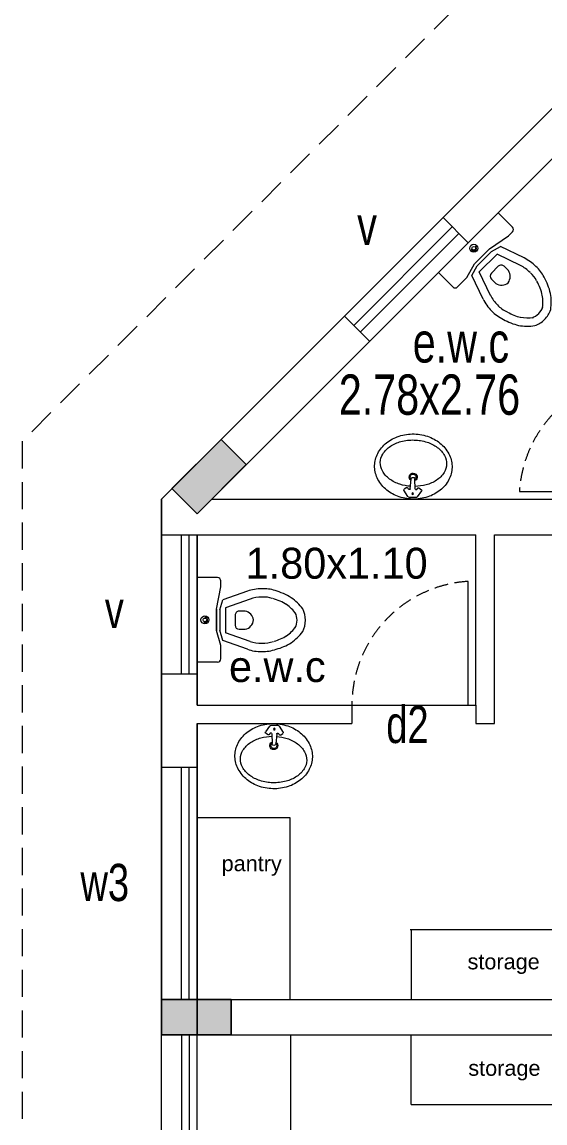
# Model space of a CAD drawing. Header units: metres. Extents: x 191982 to 427160, y -8904 to 80370.
# Drawn here: x 316810 to 320186, y 51013 to 58122 of the extents above; entities that cross this region are included whole.
import ezdxf

# ---------------------------------------------------------------- set-up
doc = ezdxf.new("R2010")
doc.units = ezdxf.units.M
doc.header["$LTSCALE"] = 700
doc.header["$MEASUREMENT"] = 0
doc.linetypes.add('DASHED2', pattern=[0.375, 0.25, -0.125])
doc.linetypes.add('HIDDEN2', pattern=[0.1875, 0.125, -0.0625])
for name, color, linetype, lineweight in [('COLUMN', 7, 'Continuous', 9), ('FURNITURE', 7, 'Continuous', 9), ('NEW PLANS', 7, 'Continuous', 9), ('PLAN', 7, 'Continuous', 9), ('TEXT', 7, 'Continuous', 9)]:
    doc.layers.add(name, color=color, linetype=linetype, lineweight=lineweight)
doc.styles.add('RVR', font='MOD20.TTF')
doc.styles.get("Standard").update_dxf_attribs({"font": 'swisscl.ttf'})

# ---------------------------------------------------------------- blocks, each defined once
blk = doc.blocks.new('EWC')
at = {"layer": 'COLUMN'}
blk.add_line((-0.2727, 0), (0.2727, 0), dxfattribs=at)
at = {"layer": 'PLAN'}
for p, q in [((-0.2727, -0.1316), (-0.2727, 0)), ((0.2727, -0.1316), (0.2727, 0)), ((-0.1643, -0.1532), (-0.0685, -0.1258)), ((-0.0685, -0.1258), (0.0685, -0.1258)), ((0.0685, -0.1258), (-0.0685, -0.1258)), ((0.0685, -0.1258), (0.2143, -0.1532)), ((-0.2512, -0.1532), (-0.1643, -0.1532)), ((-0.1895, -0.3249), (-0.1341, -0.167)), ((-0.1386, -0.3427), (-0.0831, -0.1844)), ((-0.1341, -0.167), (-0.0654, -0.1474)), ((0.0788, -0.1844), (-0.0831, -0.1844)), ((0.0654, -0.1474), (-0.0654, -0.1474)), ((0.0654, -0.1474), (0.1293, -0.1656)), ((0.1343, -0.3427), (0.0788, -0.1844)), ((0.1852, -0.3249), (0.1293, -0.1656)), ((0.2143, -0.1532), (0.2512, -0.1532)), ((-0.0603, -0.2716), (-0.0603, -0.3111)), ((0.0297, -0.2453), (-0.034, -0.2453)), ((0.056, -0.3111), (0.056, -0.2716))]:
    blk.add_line(p, q, dxfattribs=at)
for radius in [0.026, 0.0118]:
    blk.add_circle((0, -0.0508), radius, dxfattribs=at)
for centre, radius, start, end in [((-0.0141, -0.0486), 0.0036, 90.20714, 251.79286), ((-0.0127, -0.0573), 0.0036, 126.20714, 287.79286), ((0, -0.0508), 0.0153, 184.45592, 193.54408), ((0, -0.0508), 0.0153, 220.45592, 229.54408), ((-0.0065, -0.0635), 0.0036, 162.20714, 323.79286), ((0, -0.0508), 0.0153, 256.45592, 265.54408), ((0.0022, -0.0649), 0.0036, 198.20714, 359.79286), ((0, -0.0508), 0.0153, 292.45592, 301.54408), ((0.0101, -0.0609), 0.0036, 234.20714, 35.79286), ((0, -0.0508), 0.0153, 328.45592, 337.54408), ((0.0141, -0.0531), 0.0036, 270.20714, 71.79286), ((-0.2512, -0.1316), 0.0216, 180, 270), ((0.2512, -0.1316), 0.0216, 270, 360), ((-0.034, -0.2716), 0.0263, 90, 180), ((0.0297, -0.2716), 0.0263, 360, 90), ((0.0832, -0.4179), 0.2881, 161.16462, 180), ((0.0832, -0.4179), 0.2342, 161.16462, 180), ((0.0055, -0.2984), 0.067, 190.92396, 265.02141), ((-0.0109, -0.2978), 0.0682, 279.07843, 348.78496), ((-0.0875, -0.4179), 0.2342, 360, 18.83538), ((-0.0875, -0.4179), 0.2881, 360, 18.83538), ((0.0832, -0.4179), 0.2881, 180, 198.83538), ((0.0832, -0.4179), 0.2342, 180, 198.83538), ((-0.0002, -0.3646), 0.000539, 260.70561, 283.41981), ((-0.0193, -0.4324), 0.1664, 341.16462, 3.77544), ((-0.0193, -0.4324), 0.2203, 341.16462, 3.77544), ((0.1598, -0.4175), 0.3076, 194.96262, 211.78382), ((-0.1809, -0.4026), 0.3298, 327.64617, 344.75526), ((0.1598, -0.4175), 0.3615, 194.96262, 211.78382), ((-0.1809, -0.4026), 0.3837, 327.64617, 344.75526), ((0.1069, -0.4322), 0.3092, 214.63594, 233.93892), ((0.1069, -0.4322), 0.2553, 214.63594, 233.93892), ((-0.0022, -0.5371), 0.1085, 243.29881, 270), ((-0.0022, -0.5371), 0.1085, 270, 296.70119), ((-0.1112, -0.4322), 0.2553, 306.06108, 325.36406), ((-0.1112, -0.4322), 0.3092, 306.06108, 325.36406), ((-0.0022, -0.5371), 0.1624, 243.29881, 270), ((-0.0022, -0.5371), 0.1624, 270, 296.70119)]:
    blk.add_arc(centre, radius, start, end, dxfattribs=at)
blk = doc.blocks.new('BASIN')
at = {"layer": 'PLAN'}
for p, q in [((-0.0664, 0.0159), (-0.1279, 0.0123)), ((-0.0732, 0.0397), (-0.062, 0.0562)), ((-0.0629, 0.0267), (-0.0719, 0.0327)), ((-0.0163, 0.0314), (-0.0551, 0.0576)), ((-0.0103, -0.0193), (-0.0103, 0.0193)), ((-0.0664, -0.0159), (-0.1279, -0.0123)), ((-0.0732, -0.0397), (-0.062, -0.0562)), ((-0.0629, -0.0267), (-0.0719, -0.0327)), ((-0.0163, -0.0315), (-0.0551, -0.0576))]:
    blk.add_line(p, q, dxfattribs=at)
blk.add_lwpolyline([(-0.2102, -0.25, 0.114941), (-0.1316, -0.2317, 0.103853), (-0.0616, -0.1768, 0.091249), (-0.0165, -0.0975, 0.083978), (0, 0, 0.083978), (-0.0165, 0.0975, 0.091249), (-0.0616, 0.1768, 0.103853), (-0.1316, 0.2317, 0.114941), (-0.2102, 0.25, 0.114941), (-0.2887, 0.2317, 0.103853), (-0.3588, 0.1768, 0.091249), (-0.4039, 0.0975, 0.083978), (-0.4204, 0, 0.083978), (-0.4039, -0.0975, 0.091249), (-0.3588, -0.1768, 0.103853), (-0.2887, -0.2317, 0.114941)], format="xyb", close=True, dxfattribs=at)
for points in [[(-0.082, 0.015, 0.058321), (-0.0937, 0.085, 0.08231), (-0.1256, 0.1515, 0.106842), (-0.1772, 0.1994, 0.134388), (-0.2316, 0.2143, 0.134388), (-0.286, 0.1994, 0.106842), (-0.3377, 0.1515, 0.08231), (-0.3696, 0.085, 0.070665), (-0.3816, 0)], [(-0.3816, 0, 0.070665), (-0.3696, -0.085, 0.08231), (-0.3377, -0.1515, 0.106842), (-0.286, -0.1994, 0.134388), (-0.2316, -0.2143, 0.134388), (-0.1772, -0.1994, 0.106842), (-0.1256, -0.1515, 0.08231), (-0.0937, -0.085, 0.058296), (-0.082, -0.015)]]:
    blk.add_lwpolyline(points, format="xyb", dxfattribs=at)
for radius in [0.00569, 0.00369]:
    blk.add_circle((-0.0349, 0), radius, dxfattribs=at)
for centre, radius, start, end in [((-0.142, -0.0004), 0.0257, 30.89641, 331.20825), ((-0.142, -0.0004), 0.0188, 42.66127, 320.64746), ((-0.1279, 0), 0.0123, 89.75733, 270.24267), ((-0.0691, 0.0369), 0.005, 145.96273, 235.96273), ((-0.0663, 0.0218), 0.0059, 268.92232, 55.39757), ((-0.0579, 0.0534), 0.005, 55.96273, 145.96273), ((-0.0247, 0.0197), 0.0144, 358.39997, 54.51472), ((-0.0691, -0.0369), 0.005, 123.91807, 214.03727), ((-0.0663, -0.0218), 0.0059, 304.60243, 91.07768), ((-0.0579, -0.0534), 0.005, 214.03727, 304.00089), ((-0.0247, -0.0197), 0.0144, 305.48528, 1.60003)]:
    blk.add_arc(centre, radius, start, end, dxfattribs=at)

msp = doc.modelspace()

# ---------------------------------------------------------------- hatches: boundary and pattern name
at = {"layer": 'NEW PLANS'}
for points in [[(318099.003, 55105.522), (318258.102, 55264.621), (318095.467, 55427.256), (317936.368, 55268.157)], [(317936.368, 55268.157), (318095.467, 55427.256), (318258.102, 55264.621), (318099.003, 55105.522)], [(317936.368, 55268.157), (317777.269, 55109.058), (317939.904, 54946.423), (318099.003, 55105.522)], [(317939.904, 54946.423), (317777.269, 55109.058), (317936.368, 55268.157), (318099.003, 55105.522)], [(317709.904, 51811.692), (317709.904, 51581.692), (317939.904, 51581.692), (317939.904, 51811.692)], [(317939.904, 51581.692), (317939.904, 51811.692), (317709.904, 51811.692), (317709.904, 51581.692)], [(317709.904, 51811.692), (317709.904, 51581.692), (317939.904, 51581.692), (317939.904, 51811.692)], [(317709.904, 51811.692), (317709.904, 51581.692), (317939.904, 51581.692), (317939.904, 51811.692)], [(317709.904, 51811.692), (317709.904, 51581.692), (317939.904, 51581.692), (317939.904, 51811.692)], [(317709.904, 51811.692), (317709.904, 51581.692), (317939.904, 51581.692), (317939.904, 51811.692)], [(317709.904, 51811.692), (317709.904, 51581.692), (317939.904, 51581.692), (317939.904, 51811.692)], [(317709.904, 51811.692), (317709.904, 51581.692), (317939.904, 51581.692), (317939.904, 51811.692)], [(317709.904, 51811.692), (317709.904, 51581.692), (317939.904, 51581.692), (317939.904, 51811.692)], [(317939.904, 51811.692), (317939.904, 51581.692), (317709.904, 51581.692), (317709.904, 51811.692)], [(317939.904, 51811.692), (317939.904, 51581.692), (318159.904, 51581.692), (318159.904, 51811.692)], [(317939.904, 51811.692), (318159.904, 51811.692), (318159.904, 51581.692), (317939.904, 51581.692)], [(317939.904, 51811.692), (317939.904, 51581.692), (318159.904, 51581.692), (318159.904, 51811.692)], [(317939.904, 51811.692), (317939.904, 51581.692), (318159.904, 51581.692), (318159.904, 51811.692)], [(317939.904, 51811.692), (317939.904, 51581.692), (318159.904, 51581.692), (318159.904, 51811.692)]]:
    msp.add_hatch(color=256, dxfattribs=at).paths.add_polyline_path(points)

# ---------------------------------------------------------------- linework, layer by layer
at = {"layer": 'FURNITURE'}
for p, q in [((317939.904, 52986.202), (318539.904, 52986.202)), ((318539.904, 52986.202), (318539.904, 51811.692)), ((319316.888, 52261.692), (320516.888, 52261.692)), ((319321.888, 52261.692), (319321.888, 51811.692)), ((318544.904, 50435.725), (318544.904, 51581.692)), ((319321.888, 51131.692), (319321.888, 51581.692)), ((319321.888, 51131.692), (320521.888, 51131.692))]:
    msp.add_line(p, q, dxfattribs=at)
at = {"layer": 'NEW PLANS'}
for p, q in [((320709.904, 58041.692), (317709.904, 55041.692)), ((320805.173, 57811.692), (317939.904, 54946.423)), ((319588.206, 56799.786), (318951.81, 56163.39)), ((319690.736, 56697.256), (319528.102, 56859.89)), ((319630.632, 56757.36), (318994.236, 56120.964)), ((319054.34, 56060.86), (318891.706, 56223.494)), ((318258.102, 55264.621), (318095.467, 55427.256)), ((318258.102, 55264.621), (318095.467, 55427.256)), ((317939.904, 54946.423), (317777.269, 55109.058)), ((317939.904, 54946.423), (317777.269, 55109.058)), ((320021.468, 55091.692), (320939.904, 55091.692)), ((317709.904, 55041.692), (317709.904, 51581.692)), ((318035.173, 55041.692), (318159.904, 55041.692)), ((318035.173, 55041.692), (318159.904, 55041.692)), ((318035.173, 55041.692), (318159.904, 55041.692)), ((318035.173, 55041.692), (318159.904, 55041.692)), ((318035.173, 55041.692), (318159.904, 55041.692)), ((318035.173, 55041.692), (318159.904, 55041.692)), ((318035.173, 55041.692), (318159.904, 55041.692)), ((318035.173, 55041.692), (318159.904, 55041.692)), ((318035.173, 55041.692), (318159.904, 55041.692)), ((318035.173, 55041.692), (318159.904, 55041.692)), ((318035.173, 55041.692), (318159.904, 55041.692)), ((318035.173, 55041.692), (318159.904, 55041.692)), ((318035.173, 55041.692), (318159.904, 55041.692)), ((318035.173, 55041.692), (318159.904, 55041.692)), ((318035.173, 55041.692), (318159.904, 55041.692)), ((318035.173, 55041.692), (318159.904, 55041.692)), ((318035.173, 55041.692), (318159.904, 55041.692)), ((318035.173, 55041.692), (319739.904, 55041.692)), ((318035.173, 55041.692), (319739.904, 55041.692)), ((318035.173, 55041.692), (319739.904, 55041.692)), ((318035.173, 55041.692), (319739.904, 55041.692)), ((318035.173, 55041.692), (319739.904, 55041.692)), ((318035.173, 55041.692), (319739.904, 55041.692)), ((318159.904, 55041.692), (324169.904, 55041.692)), ((318159.904, 55041.692), (324169.904, 55041.692)), ((317709.904, 22511.692), (317709.904, 54811.692)), ((317709.904, 22741.692), (317709.904, 54811.692)), ((317709.904, 54811.692), (317709.904, 51581.692)), ((317709.904, 54811.692), (317709.904, 51581.692)), ((317709.904, 54811.692), (318159.904, 54811.692)), ((317709.904, 54811.692), (318159.904, 54811.692)), ((317709.904, 54811.692), (318159.904, 54811.692)), ((317709.904, 54811.692), (318159.904, 54811.692)), ((317709.904, 54811.692), (318159.904, 54811.692)), ((317709.904, 54811.692), (319739.904, 54811.692)), ((317709.904, 54811.692), (319739.904, 54811.692)), ((317709.904, 54811.692), (319739.904, 54811.692)), ((317839.904, 53911.692), (317839.904, 54811.692)), ((317889.904, 53911.692), (317889.904, 54811.692)), ((317939.904, 53711.692), (317939.904, 54811.692)), ((317939.904, 54811.692), (317939.904, 53711.692)), ((318159.904, 54811.692), (319739.904, 54811.692)), ((318159.904, 54811.692), (319739.904, 54811.692)), ((318159.904, 54811.692), (319739.904, 54811.692)), ((318159.904, 54811.692), (319739.904, 54811.692)), ((318159.904, 54811.692), (319739.904, 54811.692)), ((319739.904, 53711.692), (319739.904, 54811.692)), ((319859.904, 54811.692), (324169.904, 54811.692)), ((319859.904, 54811.692), (324169.904, 54811.692)), ((319859.904, 54811.692), (324169.904, 54811.692)), ((319859.904, 54811.692), (324169.904, 54811.692)), ((319859.904, 54811.692), (324169.904, 54811.692)), ((319859.904, 53591.692), (319859.904, 54811.692)), ((317939.904, 53711.692), (317939.904, 54716.423)), ((317939.904, 54716.423), (317939.904, 53711.692)), ((319689.904, 53711.692), (319689.904, 54510.128)), ((317939.904, 53911.692), (317709.904, 53911.692)), ((317939.904, 53711.692), (318939.904, 53711.692)), ((318939.904, 53711.692), (318939.904, 53591.692)), ((318939.904, 53711.692), (319689.904, 53711.692)), ((319689.904, 53711.692), (319739.904, 53711.692)), ((319739.904, 53711.692), (319739.904, 53591.692)), ((317939.904, 50141.692), (317939.904, 53591.692)), ((317939.904, 49801.692), (317939.904, 53591.692)), ((317939.904, 53591.692), (317939.904, 51581.692)), ((317939.904, 53591.692), (317939.904, 51581.692)), ((317939.904, 53591.692), (318939.904, 53591.692)), ((319739.904, 53591.692), (319859.904, 53591.692)), ((317709.904, 53311.692), (317939.904, 53311.692)), ((317839.904, 51811.692), (317839.904, 53311.692)), ((317889.904, 51811.692), (317889.904, 53311.692)), ((317709.904, 51811.692), (318159.904, 51811.692)), ((317709.904, 51811.692), (318159.904, 51811.692)), ((317709.904, 51811.692), (318159.904, 51811.692)), ((317709.904, 51811.692), (318159.904, 51811.692)), ((317709.904, 51811.692), (324169.904, 51811.692)), ((317709.904, 51811.692), (324169.904, 51811.692)), ((317709.904, 51811.692), (324169.904, 51811.692)), ((317709.904, 51811.692), (324169.904, 51811.692)), ((317709.904, 51811.692), (324169.904, 51811.692)), ((317709.904, 51811.692), (318159.904, 51811.692)), ((317709.904, 51811.692), (318159.904, 51811.692)), ((317709.904, 51811.692), (318159.904, 51811.692)), ((317709.904, 51811.692), (318159.904, 51811.692)), ((317709.904, 51811.692), (318159.904, 51811.692)), ((317709.904, 51811.692), (319739.904, 51811.692)), ((317709.904, 51811.692), (319739.904, 51811.692)), ((317709.904, 51811.692), (319739.904, 51811.692)), ((317709.904, 51811.692), (319739.904, 51811.692)), ((317709.904, 51811.692), (319739.904, 51811.692)), ((317709.904, 51811.692), (319739.904, 51811.692)), ((318159.904, 51581.692), (318159.904, 51811.692)), ((318159.904, 51811.692), (318159.904, 51581.692)), ((318159.904, 51581.692), (318159.904, 51811.692)), ((318159.904, 51581.692), (318159.904, 51811.692)), ((318159.904, 51581.692), (318159.904, 51811.692)), ((319859.904, 51811.692), (324169.904, 51811.692)), ((319859.904, 51811.692), (324169.904, 51811.692)), ((319859.904, 51811.692), (324169.904, 51811.692)), ((317709.904, 51581.692), (318159.904, 51581.692)), ((317709.904, 51581.692), (318159.904, 51581.692)), ((317709.904, 51581.692), (318159.904, 51581.692)), ((317709.904, 51581.692), (318159.904, 51581.692)), ((317709.904, 51581.692), (324169.904, 51581.692)), ((317709.904, 51581.692), (324169.904, 51581.692)), ((317709.904, 51581.692), (324169.904, 51581.692)), ((317709.904, 51581.692), (324169.904, 51581.692)), ((317709.904, 51581.692), (324169.904, 51581.692)), ((317709.904, 51581.692), (318159.904, 51581.692)), ((317709.904, 51581.692), (318159.904, 51581.692)), ((317709.904, 51581.692), (318159.904, 51581.692)), ((317709.904, 51581.692), (318159.904, 51581.692)), ((317709.904, 51581.692), (318159.904, 51581.692)), ((317709.904, 51581.692), (319739.904, 51581.692)), ((317709.904, 51581.692), (319739.904, 51581.692)), ((317709.904, 51581.692), (319739.904, 51581.692)), ((317839.904, 51581.692), (317839.904, 50081.692)), ((317889.904, 51581.692), (317889.904, 50081.692)), ((319859.904, 51581.692), (324169.904, 51581.692)), ((319859.904, 51581.692), (324169.904, 51581.692)), ((319859.904, 51581.692), (324169.904, 51581.692))]:
    msp.add_line(p, q, dxfattribs=at)
for points in [[(318095.467, 55427.256), (317777.269, 55109.058), (317939.904, 54946.423), (318258.102, 55264.621)], [(318095.467, 55427.256), (317777.269, 55109.058), (317939.904, 54946.423), (318258.102, 55264.621)], [(317709.904, 51581.692), (317709.904, 51811.692), (318159.904, 51811.692), (318159.904, 51581.692)], [(317709.904, 51811.692), (317709.904, 51581.692), (318159.904, 51581.692), (318159.904, 51811.692)], [(317709.904, 51581.692), (317709.904, 51811.692), (318159.904, 51811.692), (318159.904, 51581.692)], [(317709.904, 51581.692), (317709.904, 51811.692), (318159.904, 51811.692), (318159.904, 51581.692)], [(317709.904, 51581.692), (317709.904, 51811.692), (318159.904, 51811.692), (318159.904, 51581.692)]]:
    msp.add_lwpolyline(points, close=True, dxfattribs=at)
at = {"layer": 'NEW PLANS', "linetype": 'HIDDEN2'}
for centre, start, end in [((320819.904, 55041.692), 90, 176.4166783), ((319739.904, 53711.692), 93.5833217, 180)]:
    msp.add_arc(centre, 800, start, end, dxfattribs=at)
at = {"layer": 'PLAN', "linetype": 'DASHED2'}
msp.add_lwpolyline([(363369.904, 15653.9), (363369.904, 55414.485), (359842.696, 58941.692), (357139.904, 58941.692), (357139.904, 62171.692), (353909.904, 62171.692), (353909.904, 64874.485), (350382.696, 68401.692), (330027.111, 68401.692), (326269.904, 64644.485), (326269.904, 62171.692), (323039.904, 62171.692), (323039.904, 58941.692), (320337.111, 58941.692), (316809.904, 55414.485), (316809.904, 15653.9)], dxfattribs=at)
at = {"layer": 'PLAN'}
msp.add_lwpolyline([(317709.904, 16026.692), (317709.904, 55041.692), (320709.904, 58041.692), (323939.904, 58041.692), (323939.904, 61271.692), (327169.904, 61271.692), (327169.904, 64271.692), (330399.904, 67501.692), (350009.904, 67501.692), (353009.904, 64501.692), (353009.904, 61271.692), (356239.904, 61271.692), (356239.904, 58041.692), (359469.904, 58041.692), (362469.904, 55041.692), (362469.904, 16026.692), (359239.904, 12796.692), (356239.904, 12796.692), (356239.904, 9566.692), (353009.904, 9566.692), (353009.904, 7416.692)], dxfattribs=at)

# ---------------------------------------------------------------- block references
at = {"layer": 'NEW PLANS'}
for name, p, xscale, yscale, zscale, rotation in [('EWC', (319690.736, 56697.256), 999.9999999999997, 999.9999999999997, 999.9999999999997, 45.0000000000675), ('BASIN', (319331.255, 55041.692), -1000, 1000, 1000, 88.55895268563533), ('EWC', (317939.904, 54261.692), 1000, 1000, 1000, 90), ('BASIN', (318439.904, 53591.692), -1000, 1000, 1000, 268.5589526856353)]:
    msp.add_blockref(name, p, dxfattribs=dict(at, xscale=xscale, yscale=yscale, zscale=zscale, rotation=rotation))

# ---------------------------------------------------------------- texts
for s, height, p in [('v', 250, (318973.625, 56682.31)), ('e.w.c', 260, (319332.677, 55923.536)), ('2.78x2.76', 260, (318855.272, 55586.221)), ('v', 240, (317344.406, 54208.866)), ('d2', 240, (319161.545, 53466.716)), ('w3', 240, (317187.056, 52446.507))]:
    msp.add_text(s, height=height, dxfattribs=at).set_placement(p)
at = {"layer": 'NEW PLANS', "style": 'RVR'}
for s, p in [('1.80x1.10', (318253.816, 54527.658)), ('e.w.c', (318146.241, 53860.545))]:
    msp.add_text(s, height=200, dxfattribs=at).set_placement(p)
at = {"layer": 'TEXT', "char_height": 100, "width": 2917.46724}
for s, insert, attachment_point in [('{\\fArial|b0|i0|c0|p34;pantry}', (318292.9, 52739.229), 2), ('{\\fArial|b0|i0|c0|p34;storage}', (319919.428, 52105.409), 2), ('{\\fArial|b0|i0|c0|p34;storage}', (319924.428, 51287.975), 8)]:
    msp.add_mtext(s, dxfattribs=dict(at, insert=insert, attachment_point=attachment_point))

doc.saveas('drawing.dxf')
